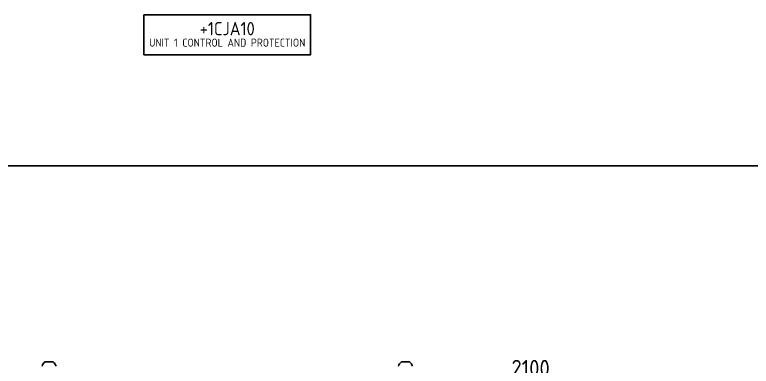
# Model space of a CAD drawing. Header units: millimetres. Extents: x 42168 to 50458, y 36014 to 39431.
# Drawn here: x 43013 to 44118, y 38583 to 39110 of the extents above; entities that cross this region are included whole.
import ezdxf
from ezdxf.enums import TextEntityAlignment as Align

# ---------------------------------------------------------------- set-up
doc = ezdxf.new("R2010")
doc.units = ezdxf.units.MM
doc.layers.add('! NO PLOT !', color=7, linetype='Continuous', true_color=0xff75dd, plot=False)
doc.layers.add('000-PI-Oprema', color=30, linetype='Continuous', lineweight=5)
doc.layers.add('000-PI-ORMAR', color=2, linetype='Continuous')
doc.layers.add('AUT_7', color=7, linetype='Continuous')
doc.styles.add('PI0', font='isocpeur.ttf', dxfattribs={"width": 0.9})

# ---------------------------------------------------------------- blocks, each defined once
blk = doc.blocks.new('SKALA_2100')
at = {"style": 'PI0', "width": 0.9}
blk.add_text('2100', height=25, dxfattribs=at).set_placement((6141.1, 13135.4), align=Align.MIDDLE_LEFT)
blk = doc.blocks.new('8606.000_front')
at = {"layer": '000-PI-ORMAR'}
for p, q in [((43070, 38589.2), (43058, 38589.2)), ((43605, 38589.2), (43593, 38589.2))]:
    blk.add_line(p, q, dxfattribs=at)
for centre, start, end in [((43064.4, 38580), 124.8208, 166.6054), ((43063.6, 38580), 13.3946, 55.1792), ((43599.4, 38580), 124.8208, 166.6054), ((43598.6, 38580), 13.3946, 55.1792)]:
    blk.add_arc(centre, 11.2, start, end, dxfattribs=at)

msp = doc.modelspace()

# ---------------------------------------------------------------- linework, layer by layer
at = {"layer": '! NO PLOT !', "ltscale": 0.25}
msp.add_lwpolyline([(44318.123, 36013.669), (42168.123, 36013.669), (42168.123, 38883.669), (46068.123, 38883.669), (46068.123, 36998.669), (44318.123, 36998.669), (44318.123, 36013.669)], dxfattribs=at)
at = {"layer": 'AUT_7'}
msp.add_lwpolyline([(43206.529, 39110.362), (43456.529, 39110.362), (43456.529, 39050.362), (43206.529, 39050.362)], close=True, dxfattribs=at)

# ---------------------------------------------------------------- block references
msp.add_blockref('SKALA_2100', (37617.029, 25444.284))
at = {"layer": '000-PI-Oprema'}
msp.add_blockref('8606.000_front', (0, 0), dxfattribs=at)

# ---------------------------------------------------------------- texts
at = {"layer": 'AUT_7', "linetype": 'Continuous', "insert": (43331.529, 39080.932), "char_height": 20, "width": 238.08137, "attachment_point": 5, "line_spacing_factor": 0.75, "style": 'PI0'}
msp.add_mtext('+{\\fISOCPEUR|b0|i0|c238|p34;1CJA10}\\P{\\H0.6x;\\C7;UNIT 1 CONTROL AND PROTECTION}', dxfattribs=at)

doc.saveas('drawing.dxf')
